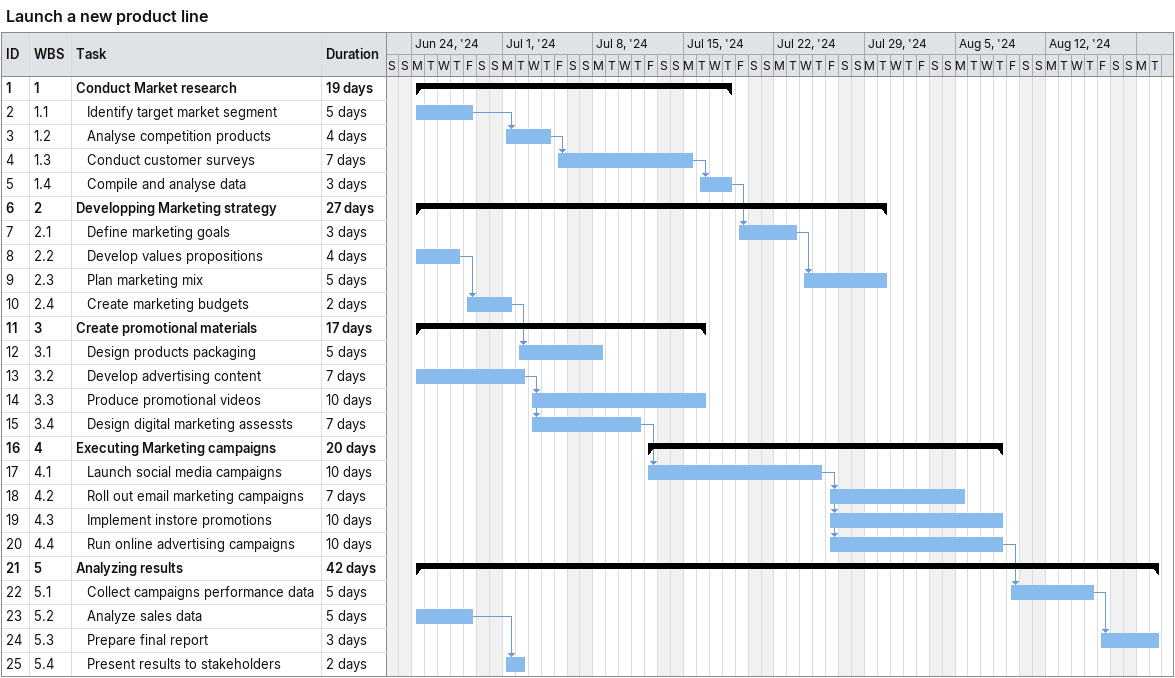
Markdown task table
Launch a new product line

| ID | WBS | Task | Duration | Start | Finish | Predecessors |
|---|---|---|---|---|---|---|
| 1 | 1 | **Conduct Market research** | 19d | 2024-06-24 | 2024-07-18 |  |
| 2 | 1.1 | Identify target market segment | 5d | 2024-06-24 | 2024-06-28 |  |
| 3 | 1.2 | Analyse competition products | 4d | 2024-07-01 | 2024-07-04 | 2 |
| 4 | 1.3 | Conduct customer surveys | 7d | 2024-07-05 | 2024-07-15 | 3 |
| 5 | 1.4 | Compile and analyse data | 3d | 2024-07-16 | 2024-07-18 | 4 |
| 6 | 2 | **Developping Marketing strategy** | 27d | 2024-06-24 | 2024-07-30 |  |
| 7 | 2.1 | Define marketing goals | 3d | 2024-07-19 | 2024-07-23 | 5 |
| 8 | 2.2 | Develop values propositions | 4d | 2024-06-24 | 2024-06-27 |  |
| 9 | 2.3 | Plan marketing mix | 5d | 2024-07-24 | 2024-07-30 | 7 |
| 10 | 2.4 | Create marketing budgets | 2d | 2024-06-28 | 2024-07-01 | 8 |
| 11 | 3 | **Create promotional materials** | 17d | 2024-06-24 | 2024-07-16 |  |
| 12 | 3.1 | Design products packaging | 5d | 2024-07-02 | 2024-07-08 | 10 |
| 13 | 3.2 | Develop advertising content | 7d | 2024-06-24 | 2024-07-02 |  |
| 14 | 3.3 | Produce promotional videos | 10d | 2024-07-03 | 2024-07-16 | 13 |
| 15 | 3.4 | Design digital marketing assessts | 7d | 2024-07-03 | 2024-07-11 | 13 |
| 16 | 4 | **Executing Marketing campaigns** | 20d | 2024-07-12 | 2024-08-08 |  |
| 17 | 4.1 | Launch social media campaigns | 10d | 2024-07-12 | 2024-07-25 | 15 |
| 18 | 4.2 | Roll out email marketing campaigns | 7d | 2024-07-26 | 2024-08-05 | 17 |
| 19 | 4.3 | Implement instore promotions | 10d | 2024-07-26 | 2024-08-08 | 17 |
| 20 | 4.4 | Run online advertising campaigns | 10d | 2024-07-26 | 2024-08-08 | 17 |
| 21 | 5 | **Analyzing results** | 42d | 2024-06-24 | 2024-08-20 |  |
| 22 | 5.1 | Collect campaigns performance data | 5d | 2024-08-09 | 2024-08-15 | 20 |
| 23 | 5.2 | Analyze sales data | 5d | 2024-06-24 | 2024-06-28 |  |
| 24 | 5.3 | Prepare final report | 3d | 2024-08-16 | 2024-08-20 | 22 |
| 25 | 5.4 | Present results to stakeholders | 2d | 2024-07-01 | 2024-07-02 | 23 |
